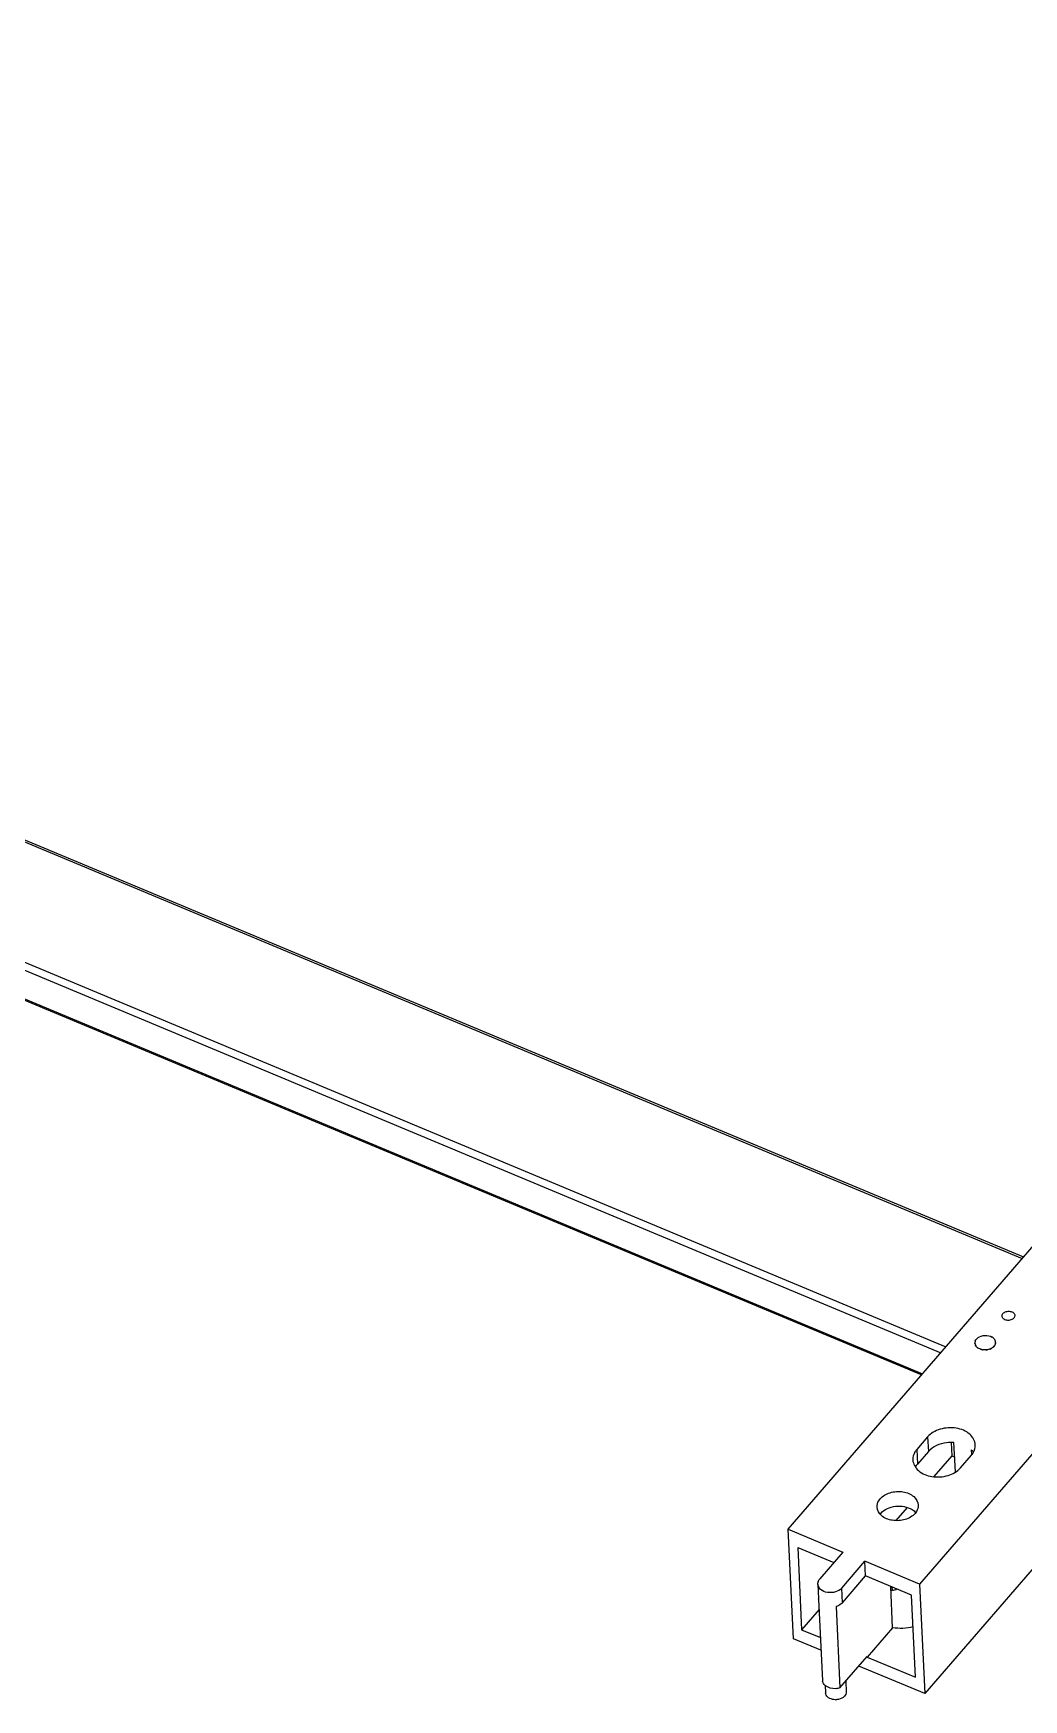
# Model space of a CAD drawing. Header units: millimetres. Extents: x 562 to 17351, y 2396 to 6995.
# Drawn here: x 6390 to 6485.9, y 2868 to 3029.3 of the extents above; entities that cross this region are included whole.
import ezdxf

# ---------------------------------------------------------------- set-up
doc = ezdxf.new("R2010")
doc.units = ezdxf.units.MM
doc.layers.add('02___PRT_ALL_AXES', color=7, linetype='Continuous')

msp = doc.modelspace()

# ---------------------------------------------------------------- linework, layer by layer
at = {"color": 7, "linetype": 'Continuous'}
for p, q in [((6463.146, 2884.456), (6641.027, 3090.259)), ((6653.747, 3084.949), (6475.865, 2879.146)), ((6259.131, 3005.499), (6485.93, 2910.817)), ((6251.116, 2996.226), (6477.915, 2901.544)), ((6250.135, 2993.863), (6476.154, 2899.506)), ((6250.141, 2993.735), (6476.075, 2899.414)), ((6481.198, 2902.458), (6481.223, 2902.464)), ((6481.224, 2902.455), (6481.198, 2902.458)), ((6481.202, 2902.427), (6481.226, 2902.434)), ((6481.227, 2902.424), (6481.202, 2902.427)), ((6481.207, 2902.395), (6481.231, 2902.403)), ((6481.233, 2902.394), (6481.207, 2902.395)), ((6481.214, 2902.364), (6481.238, 2902.373)), ((6481.24, 2902.363), (6481.214, 2902.364)), ((6481.223, 2902.334), (6481.246, 2902.343)), ((6481.249, 2902.334), (6481.223, 2902.334)), ((6483.238, 2902.457), (6483.213, 2902.454)), ((6483.214, 2902.463), (6483.238, 2902.457)), ((6483.243, 2902.488), (6483.217, 2902.484)), ((6483.218, 2902.494), (6483.243, 2902.488)), ((6483.22, 2902.525), (6483.245, 2902.52)), ((6483.245, 2902.52), (6483.22, 2902.515)), ((6483.221, 2902.556), (6483.246, 2902.552)), ((6483.246, 2902.552), (6483.221, 2902.546)), ((6481.234, 2902.303), (6481.257, 2902.313)), ((6481.26, 2902.304), (6481.234, 2902.303)), ((6481.247, 2902.273), (6481.269, 2902.284)), ((6481.273, 2902.275), (6481.247, 2902.273)), ((6481.262, 2902.244), (6481.283, 2902.255)), ((6481.288, 2902.246), (6481.262, 2902.244)), ((6481.279, 2902.215), (6481.299, 2902.227)), ((6481.304, 2902.218), (6481.279, 2902.215)), ((6481.297, 2902.186), (6481.317, 2902.199)), ((6481.323, 2902.19), (6481.297, 2902.186)), ((6481.443, 2902.031), (6481.458, 2902.047)), ((6481.466, 2902.04), (6481.443, 2902.031)), ((6481.473, 2902.009), (6481.486, 2902.024)), ((6481.495, 2902.018), (6481.473, 2902.009)), ((6481.504, 2901.987), (6481.517, 2902.003)), ((6481.526, 2901.996), (6481.504, 2901.987)), ((6481.88, 2901.83), (6481.882, 2901.848)), ((6481.895, 2901.845), (6481.88, 2901.83)), ((6481.923, 2901.821), (6481.923, 2901.839)), ((6482.32, 2901.802), (6482.311, 2901.819)), ((6482.325, 2901.82), (6482.32, 2901.802)), ((6482.365, 2901.807), (6482.355, 2901.823)), ((6482.368, 2901.825), (6482.365, 2901.807)), ((6482.742, 2901.909), (6482.723, 2901.921)), ((6482.735, 2901.927), (6482.742, 2901.909)), ((6482.78, 2901.927), (6482.761, 2901.938)), ((6482.772, 2901.944), (6482.78, 2901.927)), ((6483.049, 2902.144), (6483.066, 2902.131)), ((6483.091, 2902.158), (6483.066, 2902.162)), ((6483.073, 2902.171), (6483.091, 2902.158)), ((6476.643, 2893.397), (6475.585, 2892.173)), ((6476.643, 2893.397), (6476.71, 2891.983)), ((6478.924, 2892.841), (6478.984, 2891.563)), ((6479.329, 2890.001), (6479.194, 2892.854)), ((6475.585, 2892.173), (6475.652, 2890.758)), ((6476.71, 2891.983), (6475.652, 2890.758)), ((6478.984, 2891.563), (6477.257, 2889.566)), ((6478.984, 2891.563), (6479.261, 2891.448)), ((6479.825, 2890.403), (6480.883, 2891.627)), ((6480.912, 2891.679), (6480.89, 2892.146)), ((6474.664, 2886.565), (6473.567, 2885.296)), ((6490.914, 2885.37), (6476.366, 2868.539)), ((6463.146, 2884.456), (6468.445, 2882.243)), ((6463.647, 2873.848), (6463.146, 2884.456)), ((6464.06, 2882.688), (6467.565, 2881.225)), ((6464.06, 2882.688), (6464.436, 2874.732)), ((6468.445, 2882.243), (6466.197, 2879.642)), ((6468.317, 2878.757), (6470.565, 2881.358)), ((6475.865, 2879.146), (6470.565, 2881.358)), ((6470.632, 2879.944), (6470.565, 2881.358)), ((6468.384, 2877.343), (6470.632, 2879.944)), ((6475.084, 2878.086), (6470.632, 2879.944)), ((6466.008, 2879.141), (6466.075, 2877.726)), ((6468.384, 2877.343), (6468.317, 2878.757)), ((6473.254, 2874.921), (6473.064, 2878.929)), ((6473.232, 2878.542), (6473.217, 2878.865)), ((6475.865, 2879.146), (6476.366, 2868.539)), ((6466.126, 2876.687), (6464.436, 2874.732)), ((6466.079, 2877.68), (6466.075, 2877.726)), ((6475.46, 2870.13), (6475.084, 2878.086)), ((6467.85, 2867.962), (6467.857, 2867.962))]:
    msp.add_line(p, q, dxfattribs=at)
for centre, radius, start, end in [((6481.721, 2902.497), 0.499, 182.70362, 183.76088), ((6481.722, 2902.497), 0.5, 184.8492, 187.29639), ((6481.726, 2902.498), 0.504, 188.38093, 190.81467), ((6481.733, 2902.499), 0.511, 191.8912, 194.30267), ((6481.743, 2902.502), 0.521, 195.36738, 197.74841), ((6481.755, 2902.506), 0.534, 198.79784, 201.14111), ((6482.686, 2902.55), 0.535, 343.94598, 346.28531), ((6482.699, 2902.547), 0.522, 347.33311, 349.71085), ((6482.706, 2902.546), 0.515, 350.77638, 351.24701), ((6482.709, 2902.545), 0.512, 351.24568, 353.18409), ((6482.716, 2902.544), 0.505, 354.25872, 356.69071), ((6482.722, 2902.544), 0.499, 1.30915, 2.70358), ((6482.72, 2902.544), 0.5, 357.77466, 0.22096), ((6481.769, 2902.511), 0.549, 202.1722, 204.47138), ((6481.783, 2902.518), 0.565, 205.47862, 206.84243), ((6481.789, 2902.521), 0.572, 206.84156, 207.72775), ((6481.804, 2902.529), 0.588, 208.7186, 210.91499), ((6481.824, 2902.541), 0.612, 211.8776, 214.01752), ((6481.845, 2902.556), 0.638, 214.95446, 217.03592), ((6481.963, 2902.667), 0.8, 229.05897, 230.84816), ((6481.986, 2902.697), 0.838, 231.6298, 233.36487), ((6482.009, 2902.728), 0.877, 234.12298, 235.80633), ((6482.032, 2902.761), 0.917, 236.54202, 238.17627), ((6482.053, 2902.796), 0.957, 238.89076, 240.47866), ((6482.072, 2902.831), 0.998, 241.17321, 242.71763), ((6482.148, 2903.011), 1.193, 251.73773, 253.1084), ((6482.158, 2903.045), 1.228, 253.71038, 255.05484), ((6482.167, 2903.077), 1.261, 255.6458, 256.96677), ((6482.173, 2903.106), 1.292, 257.5479, 258.84803), ((6482.179, 2903.134), 1.319, 259.42051, 260.70241), ((6482.188, 2903.228), 1.414, 273.77358, 274.99767), ((6482.188, 2903.223), 1.41, 275.54156, 276.02977), ((6482.189, 2903.221), 1.407, 276.02968, 276.76898), ((6482.19, 2903.212), 1.398, 277.31431, 278.54755), ((6482.192, 2903.198), 1.385, 279.09621, 280.33757), ((6482.234, 2903.052), 1.232, 290.16876, 291.51087), ((6482.247, 2903.019), 1.197, 292.11175, 293.47981), ((6482.26, 2902.988), 1.163, 294.0937, 295.22513), ((6482.266, 2902.976), 1.149, 295.22676, 295.49214), ((6482.278, 2902.951), 1.122, 296.11598, 297.54432), ((6482.296, 2902.916), 1.082, 298.18534, 299.64813), ((6482.317, 2902.882), 1.042, 300.30508, 301.80523), ((6482.338, 2902.847), 1.002, 302.47941, 304.01984), ((6482.41, 2902.75), 0.881, 309.37205, 311.05061), ((6482.436, 2902.721), 0.842, 311.80653, 313.53657), ((6482.463, 2902.694), 0.804, 314.31592, 316.09986), ((6482.483, 2902.674), 0.776, 316.90799, 317.51696), ((6482.492, 2902.666), 0.763, 317.51532, 318.74638), ((6482.515, 2902.646), 0.733, 319.57273, 321.47043), ((6482.541, 2902.625), 0.7, 322.32554, 324.28222), ((6474.288, 2874.045), 4.62, 103.215, 105.19417), ((6472.496, 2881.691), 3.234, 283.16697, 291.11648), ((6467.722, 2869.378), 1.422, 269.88049, 271.65739), ((6467.722, 2869.367), 1.411, 271.65223, 275.46756)]:
    msp.add_arc(centre, radius, start, end, dxfattribs=at)
for points, knots in [([(6481.26, 2892.63), (6481.242, 2893.016), (6480.736, 2893.848), (6479.375, 2894.343), (6477.876, 2894.263), (6476.951, 2893.753), (6476.643, 2893.397)], [0, 0, 0, 0, 0.2083059, 0.4651941, 0.7465445, 1, 1, 1, 1]), ([(6479.194, 2892.854), (6478.954, 2892.873), (6478.065, 2892.856), (6477.137, 2892.477), (6476.71, 2891.983)], [0, 0, 0, 0, 0.2692552, 1, 1, 1, 1]), ([(6475.585, 2892.173), (6475.522, 2892.1), (6475.306, 2891.809), (6475.195, 2891.435), (6475.208, 2891.17)], [0, 0, 0, 0, 0.2673484, 1, 1, 1, 1]), ([(6475.208, 2891.17), (6475.226, 2890.784), (6475.733, 2889.951), (6477.093, 2889.456), (6478.593, 2889.537), (6479.517, 2890.047), (6479.825, 2890.403)], [0, 0, 0, 0, 0.2083059, 0.4651941, 0.7465445, 1, 1, 1, 1]), ([(6480.883, 2891.627), (6480.946, 2891.7), (6481.162, 2891.991), (6481.273, 2892.365), (6481.26, 2892.63)], [0, 0, 0, 0, 0.2673484, 1, 1, 1, 1]), ([(6466.008, 2879.141), (6466.002, 2879.273), (6466.058, 2879.46), (6466.166, 2879.606), (6466.197, 2879.642)], [0, 0, 0, 0, 0.7329131, 1, 1, 1, 1]), ([(6468.317, 2878.757), (6468.163, 2878.579), (6467.701, 2878.324), (6466.951, 2878.284), (6466.271, 2878.531), (6466.018, 2878.948), (6466.008, 2879.141)], [0, 0, 0, 0, 0.2534789, 0.5348063, 0.7917086, 1, 1, 1, 1]), ([(6468.384, 2877.343), (6468.347, 2877.301), (6468.175, 2877.134), (6467.951, 2877.025), (6467.775, 2876.972)], [0, 0, 0, 0, 0.2324633, 1, 1, 1, 1]), ([(6467.428, 2867.987), (6467.254, 2868.026), (6466.94, 2868.156), (6466.763, 2868.47), (6466.756, 2868.616)], [0, 0, 0, 0, 0.5495458, 1, 1, 1, 1]), ([(6468.603, 2868.309), (6468.561, 2868.261), (6468.352, 2868.074), (6468.07, 2867.983), (6467.857, 2867.962)], [0, 0, 0, 0, 0.2289477, 1, 1, 1, 1])]:
    msp.add_open_spline(points, degree=3, knots=knots, dxfattribs=at)
for points in [[(6481.072, 2891.93), (6481.018, 2892.007), (6480.956, 2892.079), (6480.89, 2892.146)], [(6475.652, 2890.758), (6475.573, 2890.666), (6475.502, 2890.566), (6475.444, 2890.459)], [(6475.23, 2874.993), (6474.59, 2874.835), (6473.903, 2874.81), (6473.254, 2874.921)], [(6468.754, 2868.71), (6468.76, 2868.567), (6468.696, 2868.417), (6468.603, 2868.309)], [(6467.719, 2867.956), (6467.621, 2867.956), (6467.523, 2867.966), (6467.428, 2867.987)]]:
    msp.add_open_spline(points, degree=3, dxfattribs=at)
at = {"layer": '02___PRT_ALL_AXES', "color": 7, "linetype": 'Continuous'}
for p, q in [((6259.007, 3005.355), (6485.806, 2910.673)), ((6251.601, 2996.787), (6478.4, 2902.105)), ((6482.926, 2903.039), (6483.015, 2902.968)), ((6466.079, 2877.68), (6466.451, 2869.795)), ((6467.775, 2876.972), (6468.147, 2869.087)), ((6473.254, 2874.921), (6470.796, 2872.077)), ((6466.313, 2872.735), (6463.647, 2873.848)), ((6464.436, 2874.732), (6466.254, 2873.973)), ((6468.147, 2869.087), (6470.792, 2872.148)), ((6470.796, 2872.077), (6470.792, 2872.148)), ((6470.796, 2872.077), (6475.46, 2870.13)), ((6476.366, 2868.539), (6469.978, 2871.205)), ((6466.721, 2869.35), (6466.756, 2868.616)), ((6468.705, 2869.733), (6468.754, 2868.71))]:
    msp.add_line(p, q, dxfattribs=at)
for centre, radius, start, end in [((6481.722, 2902.497), 0.5, 171.15205, 177.58743), ((6481.72, 2902.497), 0.498, 177.59256, 182.73221), ((6481.725, 2902.497), 0.503, 182.74417, 191.24952), ((6481.737, 2902.495), 0.515, 166.76129, 171.1431), ((6481.739, 2902.5), 0.518, 191.25276, 198.4522), ((6481.763, 2902.488), 0.542, 161.35381, 166.75054), ((6481.763, 2902.509), 0.543, 198.47129, 206.91711), ((6481.789, 2902.48), 0.57, 158.06664, 161.37), ((6482.083, 2902.226), 0.962, 125.12994, 127.52748), ((6482.416, 2902.287), 0.908, 55.83765, 59.12823), ((6482.507, 2902.405), 0.759, 45.06242, 47.92357), ((6482.537, 2902.435), 0.717, 40.80384, 45.07563), ((6482.678, 2902.532), 0.545, 21.49673, 24.96055), ((6482.69, 2902.536), 0.532, 17.9648, 21.49619), ((6482.705, 2902.541), 0.516, 10.61298, 17.98091), ((6482.707, 2902.546), 0.514, 347.06197, 351.14525), ((6482.718, 2902.544), 0.502, 2.74188, 10.60648), ((6482.721, 2902.544), 0.5, 351.14987, 358.8357), ((6482.723, 2902.544), 0.498, 358.84196, 2.73198), ((6482.168, 2903.082), 1.267, 256.96049, 258.8102), ((6482.273, 2902.959), 1.131, 294.19616, 296.19756), ((6473.194, 2885.052), 1.436, 139.14777, 142.94234), ((6467.065, 2869.87), 0.618, 186.9544, 190.25743)]:
    msp.add_arc(centre, radius, start, end, dxfattribs=at)
for points, knots in [([(6483.94, 2905.343), (6484.017, 2905.432), (6484.248, 2905.56), (6484.623, 2905.58), (6484.963, 2905.456), (6485.089, 2905.248), (6485.094, 2905.151)], [0, 0, 0, 0, 0.2535106, 0.5348291, 0.7917086, 1, 1, 1, 1]), ([(6485, 2904.901), (6484.923, 2904.812), (6484.692, 2904.684), (6484.317, 2904.664), (6483.977, 2904.788), (6483.85, 2904.996), (6483.845, 2905.092)], [0, 0, 0, 0, 0.2535106, 0.5348291, 0.7917086, 1, 1, 1, 1]), ([(6472.042, 2887.405), (6472.288, 2887.69), (6473.027, 2888.098), (6474.227, 2888.163), (6475.316, 2887.767), (6475.721, 2887.101), (6475.735, 2886.792)], [0, 0, 0, 0, 0.2534555, 0.5348059, 0.7916941, 1, 1, 1, 1]), ([(6471.74, 2886.603), (6471.73, 2886.815), (6471.818, 2887.114), (6471.991, 2887.347), (6472.042, 2887.405)], [0, 0, 0, 0, 0.7326516, 1, 1, 1, 1]), ([(6475.433, 2885.989), (6475.187, 2885.705), (6474.448, 2885.297), (6473.248, 2885.232), (6472.16, 2885.628), (6471.754, 2886.294), (6471.74, 2886.603)], [0, 0, 0, 0, 0.2534555, 0.5348059, 0.7916941, 1, 1, 1, 1]), ([(6472.108, 2885.991), (6472.451, 2886.388), (6473.537, 2886.838), (6474.673, 2886.652), (6475.141, 2886.366)], [0, 0, 0, 0, 0.4887482, 1, 1, 1, 1]), ([(6475.735, 2886.792), (6475.745, 2886.58), (6475.657, 2886.28), (6475.484, 2886.048), (6475.433, 2885.989)], [0, 0, 0, 0, 0.7326516, 1, 1, 1, 1]), ([(6468.147, 2869.087), (6468.02, 2869.05), (6467.531, 2868.964), (6466.977, 2869.095), (6466.704, 2869.34)], [0, 0, 0, 0, 0.2654369, 1, 1, 1, 1])]:
    msp.add_open_spline(points, degree=3, knots=knots, dxfattribs=at)
for points in [[(6483.845, 2905.092), (6483.841, 2905.182), (6483.881, 2905.275), (6483.94, 2905.343)], [(6485.094, 2905.151), (6485.098, 2905.062), (6485.058, 2904.968), (6485, 2904.901)], [(6481.261, 2902.692), (6481.287, 2902.759), (6481.327, 2902.821), (6481.373, 2902.875)], [(6481.373, 2902.875), (6481.41, 2902.917), (6481.452, 2902.955), (6481.496, 2902.99)], [(6481.529, 2903.013), (6481.898, 2903.273), (6482.494, 2903.298), (6482.882, 2903.067)], [(6483.208, 2902.431), (6483.186, 2902.334), (6483.134, 2902.242), (6483.069, 2902.167)], [(6483.079, 2902.903), (6483.116, 2902.861), (6483.148, 2902.813), (6483.172, 2902.762)], [(6481.517, 2902.003), (6481.42, 2902.069), (6481.332, 2902.158), (6481.279, 2902.263)], [(6481.882, 2901.848), (6481.753, 2901.878), (6481.626, 2901.928), (6481.517, 2902.003)], [(6482.737, 2901.927), (6482.487, 2901.815), (6482.19, 2901.786), (6481.922, 2901.839)], [(6483.069, 2902.167), (6482.988, 2902.073), (6482.883, 2901.999), (6482.772, 2901.944)], [(6475.141, 2886.366), (6475.271, 2886.286), (6475.393, 2886.189), (6475.495, 2886.077)], [(6466.704, 2869.34), (6466.583, 2869.449), (6466.486, 2869.6), (6466.457, 2869.76)]]:
    msp.add_open_spline(points, degree=3, dxfattribs=at)

doc.saveas('drawing.dxf')
